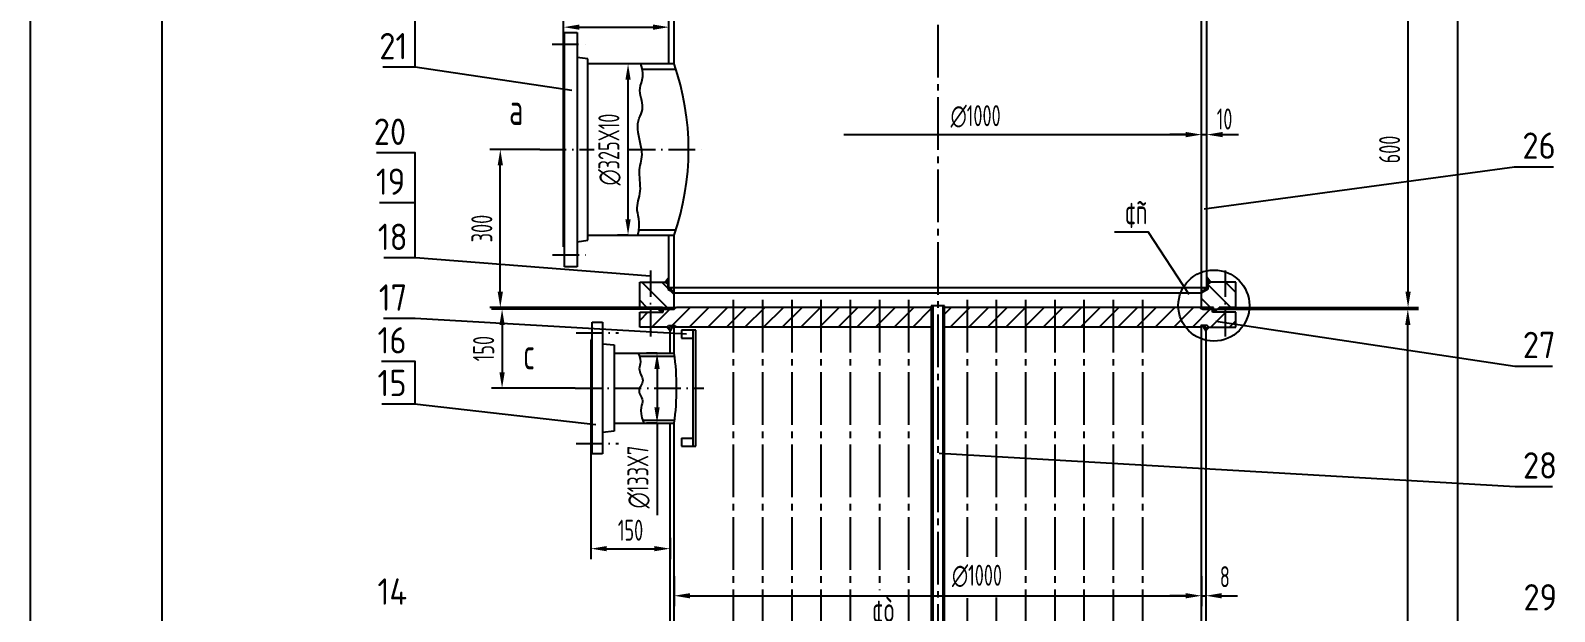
# Model space of a CAD drawing. Extents: x 100 to 6067, y 30 to 8440.
# Drawn here: x 100 to 2991, y 5696 to 6799 of the extents above; entities that cross this region are included whole.
import ezdxf
from ezdxf.enums import TextEntityAlignment as Align

# ---------------------------------------------------------------- set-up
doc = ezdxf.new("R2010")
doc.units = 0
doc.header["$LTSCALE"] = 10
doc.linetypes.add('GEN7', pattern=[13.75, 10, -1.25, 1.25, -1.25])
doc.linetypes.add('GEN7A', pattern=[7.5, 5, -1.25, 0, -1.25])
doc.layers.get('0').update_dxf_attribs({"linetype": 'CONTINUOUS'})
doc.layers.get('DEFPOINTS').update_dxf_attribs({"linetype": 'CONTINUOUS'})
for name, color, linetype in [('4', 3, 'CONTINUOUS'), ('5', 3, 'CONTINUOUS'), ('6', 2, 'CONTINUOUS'), ('7', 4, 'GEN7'), ('7A', 4, 'GEN7A'), ('8', 1, 'CONTINUOUS'), ('TILE1', 5, 'CONTINUOUS')]:
    doc.layers.add(name, color=color, linetype=linetype)
doc.styles.add('HZ', font='geniso', dxfattribs={"width": 0.7, "bigfont": 'hztxt'})
doc.styles.get("Standard").update_dxf_attribs({"font": 'geniso.shx', "bigfont": 'hztxt.shx'})
doc.dimstyles.new('GEN-ISO', dxfattribs={"dimscale": 10, "dimtxt": 4, "dimasz": 3, "dimexe": 2, "dimexo": 0, "dimgap": 1.5, "dimtad": 3, "dimzin": 1, "dimtxsty": 'HZ', "dimcen": 0, "dimclrd": 256, "dimclre": 256, "dimclrt": 2, "dimazin": 3, "dimtp": 0.1, "dimtm": 0.1, "dimtfac": 0.71, "dimtdec": 3, "dimtofl": 0, "dimtmove": 0, "dimatfit": 3, "dimtzin": 0})

# ---------------------------------------------------------------- blocks, each defined once
blk = doc.blocks.new('GENPOS13')
at = {"color": 0}
blk.add_attdef('1GENPOS', (0, 0), '', height=1, dxfattribs=at)
at = {"color": 0, "flags": 1}
for tag, p in [('2GENPOS', (0, -1.5)), ('3GENPOS', (0, -3)), ('4GENPOS', (0, -4.5)), ('5GENPOS', (0, -6)), ('6GENPOS', (0, -7.5)), ('7GENPOS', (0, -9)), ('8GENPOS', (0, -10.5)), ('10GENPOS', (0, -13.5)), ('11GENPOS', (0, -15)), ('9GENPOS', (0, -12)), ('12GENPOS', (0, -16.5)), ('13GENPOS', (0, -18)), ('14GENPOS', (0, -19.5)), ('15GENPOS', (0, -21)), ('16GENPOS', (0, -22.5)), ('17GENPOS', (0, -24)), ('18GENPOS', (0, -25.5)), ('19GENPOS', (0, -27)), ('20GENPOS', (0, -28.5)), ('21GENPOS', (0, -30)), ('22GENPOS', (0, -31.5)), ('23GENPOS', (0, -33)), ('0GENPOS', (0, -34.5))]:
    blk.add_attdef(tag, p, '', height=1, dxfattribs=at)
blk = doc.blocks.new('GB-A1S')
blk.add_line((35, 13), (35, 834))
at = {"layer": 'TILE1'}
for q in [(10, 844), (10, 597)]:
    blk.add_line((10, 3), q, dxfattribs=at)
for tag, p in [('MAX', (604, 844)), ('RU', (594, 834)), ('INSERT', (594, 13))]:
    blk.add_attdef(tag, p, '', height=3.5)
blk = doc.blocks.new('*X196')
at = {"color": 0}
for p, q in [((7628.6, 6440.6), (7635.2, 6447.2)), ((7635.3, 6443.2), (7631.3, 6447.2)), ((7632.7, 6438.7), (7626.4, 6445))]:
    blk.add_line(p, q, dxfattribs=at)
blk = doc.blocks.new('*X197')
at = {"color": 0}
for p, q in [((7617.7, 6479.2), (7619.7, 6481.2)), ((7637.7, 6479), (7635.5, 6481.2))]:
    blk.add_line(p, q, dxfattribs=at)
blk = doc.blocks.new('*X198')
at = {"color": 0}
for p, q in [((7624.2, 6528.2), (7629.7, 6533.6)), ((7629.7, 6533.7), (7627.3, 6536)), ((7629.7, 6526.6), (7624.4, 6531.9)), ((7629.3, 6526.2), (7629.7, 6526.6))]:
    blk.add_line(p, q, dxfattribs=at)
blk = doc.blocks.new('*X199')
at = {"color": 0}
for p, q in [((7627.7, 6517.5), (7629.4, 6519.2)), ((7639.7, 6509.6), (7630, 6519.2)), ((7631.3, 6514.1), (7636.4, 6519.2)), ((7635.8, 6511.5), (7639.7, 6515.4)), ((7639.7, 6516.6), (7637.1, 6519.2))]:
    blk.add_line(p, q, dxfattribs=at)
blk = doc.blocks.new('*D200')
at = {"linetype": 'BYBLOCK'}
for p, q in [((7592.1, 6943.7), (7572.1, 6943.7)), ((7592.1, 6648.7), (7592.1, 6913.7)), ((7592.1, 6618.7), (7572.1, 6618.7))]:
    blk.add_line(p, q, dxfattribs=at)
for points in [[(7587.1, 6913.7), (7597.1, 6913.7), (7592.1, 6943.7)], [(7587.1, 6648.7), (7597.1, 6648.7), (7592.1, 6618.7)]]:
    blk.add_solid(points, dxfattribs=at)
at = {"layer": 'DEFPOINTS', "color": 0, "linetype": 'BYBLOCK'}
for p in [(7592.1, 6943.7), (7592.1, 6943.7), (7592.1, 6618.7)]:
    blk.add_point(p, dxfattribs=at)
at = {"color": 2, "linetype": 'BYBLOCK', "insert": (7557.1, 6781.2), "char_height": 40, "attachment_point": 5, "rotation": 90, "style": 'HZ'}
blk.add_mtext('∅325X10', dxfattribs=at)
blk = doc.blocks.new('*D202')
at = {"linetype": 'BYBLOCK'}
for p, q in [((1150.9, 6256.7), (1150.9, 6199.6)), ((2150.9, 6256.7), (2150.9, 6199.6)), ((1180.9, 6219.6), (2120.9, 6219.6))]:
    blk.add_line(p, q, dxfattribs=at)
for points in [[(1180.9, 6224.6), (1180.9, 6214.6), (1150.9, 6219.6)], [(2120.9, 6224.6), (2120.9, 6214.6), (2150.9, 6219.6)]]:
    blk.add_solid(points, dxfattribs=at)
at = {"layer": 'DEFPOINTS', "color": 0, "linetype": 'BYBLOCK'}
for p in [(1150.9, 6256.7), (2150.9, 6256.7), (2150.9, 6219.6)]:
    blk.add_point(p, dxfattribs=at)
at = {"color": 2, "linetype": 'BYBLOCK', "insert": (1725.1, 6257.2), "char_height": 40, "attachment_point": 5, "style": 'HZ'}
blk.add_mtext('∅1000', dxfattribs=at)
blk = doc.blocks.new('*D203')
at = {"linetype": 'BYBLOCK'}
for p, q in [((2150.9, 6256.7), (2150.9, 6199.6)), ((2158.9, 6256.7), (2158.9, 6199.6)), ((2120.9, 6219.6), (2090.9, 6219.6)), ((2150.9, 6219.6), (2158.9, 6219.6)), ((2188.9, 6219.6), (2218.9, 6219.6))]:
    blk.add_line(p, q, dxfattribs=at)
for points in [[(2120.9, 6224.6), (2120.9, 6214.6), (2150.9, 6219.6)], [(2188.9, 6224.6), (2188.9, 6214.6), (2158.9, 6219.6)]]:
    blk.add_solid(points, dxfattribs=at)
at = {"layer": 'DEFPOINTS', "color": 0, "linetype": 'BYBLOCK'}
for p in [(2150.9, 6256.7), (2158.9, 6256.7), (2158.9, 6219.6)]:
    blk.add_point(p, dxfattribs=at)
at = {"color": 2, "linetype": 'BYBLOCK', "insert": (2195.2, 6255.8), "char_height": 40, "attachment_point": 5, "style": 'HZ'}
blk.add_mtext('8', dxfattribs=at)
blk = doc.blocks.new('*D204')
at = {"linetype": 'BYBLOCK'}
for p, q in [((2150.9, 7095.1), (2150.9, 7115.1)), ((1472.3, 7095.1), (2120.9, 7095.1))]:
    blk.add_line(p, q, dxfattribs=at)
blk.add_solid([(2120.9, 7100.1), (2120.9, 7090.1), (2150.9, 7095.1)], dxfattribs=at)
at = {"layer": 'DEFPOINTS', "color": 0, "linetype": 'BYBLOCK'}
for p in [(1472.3, 7095.1), (2150.9, 7095.1), (2150.9, 7095.1)]:
    blk.add_point(p, dxfattribs=at)
at = {"color": 2, "linetype": 'BYBLOCK', "insert": (1722.5, 7129.7), "char_height": 40, "attachment_point": 5, "style": 'HZ'}
blk.add_mtext('∅1000', dxfattribs=at)
blk = doc.blocks.new('_NONE')
at = {"color": 0, "linetype": 'BYBLOCK'}
blk.add_circle((0, 0), 0.25, dxfattribs=at)
blk = doc.blocks.new('*D205')
at = {"linetype": 'BYBLOCK'}
for p, q in [((2150.9, 7248.8), (2150.9, 7268.8)), ((2160.9, 7248.8), (2160.9, 7268.8)), ((2120.9, 7248.8), (2090.9, 7248.8)), ((2150.9, 7248.8), (2160.9, 7248.8)), ((2190.9, 7248.8), (2220.9, 7248.8))]:
    blk.add_line(p, q, dxfattribs=at)
for points in [[(2120.9, 7253.8), (2120.9, 7243.8), (2150.9, 7248.8)], [(2190.9, 7253.8), (2190.9, 7243.8), (2160.9, 7248.8)]]:
    blk.add_solid(points, dxfattribs=at)
at = {"layer": 'DEFPOINTS', "color": 0, "linetype": 'BYBLOCK'}
for p in [(2150.9, 7248.8), (2160.9, 7248.8), (2160.9, 7248.8)]:
    blk.add_point(p, dxfattribs=at)
at = {"color": 2, "linetype": 'BYBLOCK', "insert": (2194.6, 7278.4), "char_height": 40, "attachment_point": 5, "style": 'HZ'}
blk.add_mtext('10', dxfattribs=at)
blk = doc.blocks.new('*D213')
at = {"linetype": 'BYBLOCK'}
for p, q in [((1183.4, 6680.3), (1163.4, 6680.3)), ((1183.4, 6650.3), (1183.4, 6577.3)), ((1183.4, 6547.3), (1163.4, 6547.3)), ((1183.4, 6547.3), (1183.4, 6372.5))]:
    blk.add_line(p, q, dxfattribs=at)
for points in [[(1178.4, 6650.3), (1188.4, 6650.3), (1183.4, 6680.3)], [(1178.4, 6577.3), (1188.4, 6577.3), (1183.4, 6547.3)]]:
    blk.add_solid(points, dxfattribs=at)
at = {"layer": 'DEFPOINTS', "color": 0, "linetype": 'BYBLOCK'}
for p in [(1183.4, 6680.3), (1183.4, 6547.3), (1183.4, 6547.3)]:
    blk.add_point(p, dxfattribs=at)
at = {"color": 2, "linetype": 'BYBLOCK', "insert": (1148.4, 6444.9), "char_height": 40, "attachment_point": 5, "rotation": 90, "style": 'HZ'}
blk.add_mtext('∅133X7', dxfattribs=at)
blk = doc.blocks.new('*D216')
at = {"linetype": 'BYBLOCK'}
for p, q in [((992.9, 6521.8), (992.9, 6289)), ((1022.9, 6309), (1112.9, 6309)), ((1142.9, 6329.4), (1142.9, 6289))]:
    blk.add_line(p, q, dxfattribs=at)
for points in [[(1022.9, 6314), (1022.9, 6304), (992.9, 6309)], [(1112.9, 6314), (1112.9, 6304), (1142.9, 6309)]]:
    blk.add_solid(points, dxfattribs=at)
at = {"layer": 'DEFPOINTS', "color": 0, "linetype": 'BYBLOCK'}
for p in [(992.9, 6521.8), (1142.9, 6329.4), (1142.9, 6309)]:
    blk.add_point(p, dxfattribs=at)
at = {"color": 2, "linetype": 'BYBLOCK', "insert": (1067.9, 6344), "char_height": 40, "attachment_point": 5, "style": 'HZ'}
blk.add_mtext('150', dxfattribs=at)
blk = doc.blocks.new('*D217')
at = {"linetype": 'BYBLOCK'}
for p, q in [((1129.9, 6763.8), (804.3, 6763.8)), ((824.3, 6733.8), (824.3, 6643.8)), ((962.9, 6613.8), (804.3, 6613.8))]:
    blk.add_line(p, q, dxfattribs=at)
for points in [[(819.3, 6733.8), (829.3, 6733.8), (824.3, 6763.8)], [(819.3, 6643.8), (829.3, 6643.8), (824.3, 6613.8)]]:
    blk.add_solid(points, dxfattribs=at)
at = {"layer": 'DEFPOINTS', "color": 0, "linetype": 'BYBLOCK'}
for p in [(1129.9, 6763.8), (824.3, 6613.8), (962.9, 6613.8)]:
    blk.add_point(p, dxfattribs=at)
at = {"color": 2, "linetype": 'BYBLOCK', "insert": (789.3, 6688.8), "char_height": 40, "attachment_point": 5, "rotation": 90, "style": 'HZ'}
blk.add_mtext('150', dxfattribs=at)
blk = doc.blocks.new('*D218')
at = {"linetype": 'BYBLOCK'}
for p, q in [((895.9, 7066.8), (800.9, 7066.8)), ((820.9, 6796.8), (820.9, 7036.8)), ((1128.4, 6766.8), (800.9, 6766.8))]:
    blk.add_line(p, q, dxfattribs=at)
for points in [[(815.9, 7036.8), (825.9, 7036.8), (820.9, 7066.8)], [(815.9, 6796.8), (825.9, 6796.8), (820.9, 6766.8)]]:
    blk.add_solid(points, dxfattribs=at)
at = {"layer": 'DEFPOINTS', "color": 0, "linetype": 'BYBLOCK'}
for p in [(820.9, 7066.8), (895.9, 7066.8), (1128.4, 6766.8)]:
    blk.add_point(p, dxfattribs=at)
at = {"color": 2, "linetype": 'BYBLOCK', "insert": (785.9, 6916.8), "char_height": 40, "attachment_point": 5, "rotation": 90, "style": 'HZ'}
blk.add_mtext('300', dxfattribs=at)
blk = doc.blocks.new('*D221')
at = {"linetype": 'BYBLOCK'}
for p, q in [((2171.9, 6763.8), (2562.2, 6763.8)), ((2542.2, 4805.8), (2542.2, 6733.8)), ((2500.8, 4775.8), (2562.2, 4775.8))]:
    blk.add_line(p, q, dxfattribs=at)
for points in [[(2537.2, 6733.8), (2547.2, 6733.8), (2542.2, 6763.8)], [(2537.2, 4805.8), (2547.2, 4805.8), (2542.2, 4775.8)]]:
    blk.add_solid(points, dxfattribs=at)
at = {"layer": 'DEFPOINTS', "color": 0, "linetype": 'BYBLOCK'}
for p in [(2171.9, 6763.8), (2542.2, 6763.8), (2500.8, 4775.8)]:
    blk.add_point(p, dxfattribs=at)
at = {"color": 2, "linetype": 'BYBLOCK', "insert": (2507.2, 5769.8), "char_height": 40, "attachment_point": 5, "rotation": 90, "style": 'HZ'}
blk.add_mtext('1988', dxfattribs=at)
blk = doc.blocks.new('*D222')
at = {"linetype": 'BYBLOCK'}
for p, q in [((2215.9, 7366.8), (2562.7, 7366.8)), ((2542.7, 6796.8), (2542.7, 7336.8)), ((2215.9, 6766.8), (2562.7, 6766.8))]:
    blk.add_line(p, q, dxfattribs=at)
for points in [[(2537.7, 7336.8), (2547.7, 7336.8), (2542.7, 7366.8)], [(2537.7, 6796.8), (2547.7, 6796.8), (2542.7, 6766.8)]]:
    blk.add_solid(points, dxfattribs=at)
at = {"layer": 'DEFPOINTS', "color": 0, "linetype": 'BYBLOCK'}
for p in [(2215.9, 7366.8), (2542.7, 7366.8), (2215.9, 6766.8)]:
    blk.add_point(p, dxfattribs=at)
at = {"color": 2, "linetype": 'BYBLOCK', "insert": (2507.7, 7066.8), "char_height": 40, "attachment_point": 5, "rotation": 90, "style": 'HZ'}
blk.add_mtext('600', dxfattribs=at)
blk = doc.blocks.new('*D223')
at = {"linetype": 'BYBLOCK'}
for p, q in [((1821.1, 7036.4), (2826.9, 7036.4)), ((2806.9, 7006.4), (2806.9, 3821.4)), ((2167.9, 3791.4), (2826.9, 3791.4))]:
    blk.add_line(p, q, dxfattribs=at)
for points in [[(2801.9, 7006.4), (2811.9, 7006.4), (2806.9, 7036.4)], [(2801.9, 3821.4), (2811.9, 3821.4), (2806.9, 3791.4)]]:
    blk.add_solid(points, dxfattribs=at)
at = {"layer": 'DEFPOINTS', "color": 0, "linetype": 'BYBLOCK'}
for p in [(1821.1, 7036.4), (2167.9, 3791.4), (2806.9, 3791.4)]:
    blk.add_point(p, dxfattribs=at)
at = {"color": 2, "linetype": 'BYBLOCK', "insert": (2771.9, 5413.9), "char_height": 40, "attachment_point": 5, "rotation": 90, "style": 'HZ'}
blk.add_mtext('¡«3250', dxfattribs=at)
blk = doc.blocks.new('*X226')
at = {"color": 0}
for p, q in [((1137.3, 6766.8), (1089.3, 6814.8)), ((1138.9, 6803.4), (1127.5, 6814.8)), ((1150.9, 6791.4), (1142.6, 6799.6)), ((1099.1, 6766.8), (1085.9, 6780))]:
    blk.add_line(p, q, dxfattribs=at)
blk = doc.blocks.new('*X227')
at = {"color": 0}
for p, q in [((2206.4, 6766.8), (2162.9, 6810.3)), ((2215.9, 6795.5), (2196.6, 6814.8)), ((2168.2, 6766.8), (2150.9, 6784.1)), ((2174.2, 6760.8), (2173.4, 6761.6))]:
    blk.add_line(p, q, dxfattribs=at)
blk = doc.blocks.new('*X228')
at = {"color": 0}
for p, q in [((1146.6, 6732.8), (1181.6, 6767.8)), ((1179, 6729.8), (1217, 6767.8)), ((1214.3, 6729.8), (1252.3, 6767.8)), ((1249.7, 6729.8), (1287.7, 6767.8)), ((1285, 6729.8), (1323, 6767.8)), ((1320.4, 6729.8), (1358.4, 6767.8)), ((1355.8, 6729.8), (1393.8, 6767.8)), ((1391.1, 6729.8), (1429.1, 6767.8)), ((1426.5, 6729.8), (1464.5, 6767.8)), ((1461.8, 6729.8), (1499.8, 6767.8)), ((1497.2, 6729.8), (1535.2, 6767.8)), ((1532.5, 6729.8), (1570.5, 6767.8)), ((1567.9, 6729.8), (1605.9, 6767.8)), ((1603.2, 6729.8), (1638.4, 6764.9)), ((1085.9, 6742.7), (1100.9, 6757.8)), ((1108.3, 6729.8), (1142.3, 6763.8))]:
    blk.add_line(p, q, dxfattribs=at)
blk = doc.blocks.new('*X229')
at = {"color": 0}
for p, q in [((1663.4, 6754.5), (1676.6, 6767.8)), ((1674, 6729.8), (1712, 6767.8)), ((1709.3, 6729.8), (1747.3, 6767.8)), ((1744.7, 6729.8), (1782.7, 6767.8)), ((1780, 6729.8), (1818, 6767.8)), ((1815.4, 6729.8), (1853.4, 6767.8)), ((1850.7, 6729.8), (1888.7, 6767.8)), ((1886.1, 6729.8), (1924.1, 6767.8)), ((1921.4, 6729.8), (1959.4, 6767.8)), ((1956.8, 6729.8), (1994.8, 6767.8)), ((1992.2, 6729.8), (2030.2, 6767.8)), ((2027.5, 6729.8), (2065.5, 6767.8)), ((2062.9, 6729.8), (2100.9, 6767.8)), ((2098.2, 6729.8), (2136.2, 6767.8)), ((2133.6, 6729.8), (2167.6, 6763.8)), ((2168.9, 6729.8), (2196.9, 6757.8)), ((2204.3, 6729.8), (2215.9, 6741.4))]:
    blk.add_line(p, q, dxfattribs=at)
blk = doc.blocks.new('*D240')
at = {"linetype": 'BYBLOCK'}
for p, q in [((1006, 7251.8), (1006, 7319.1)), ((1206, 7276.5), (1206, 7319.1)), ((1036, 7299.1), (1176, 7299.1))]:
    blk.add_line(p, q, dxfattribs=at)
for points in [[(1036, 7304.1), (1036, 7294.1), (1006, 7299.1)], [(1176, 7304.1), (1176, 7294.1), (1206, 7299.1)]]:
    blk.add_solid(points, dxfattribs=at)
at = {"layer": 'DEFPOINTS', "color": 0, "linetype": 'BYBLOCK'}
for p in [(1206, 7299.1), (1206, 7276.5), (1006, 7251.8)]:
    blk.add_point(p, dxfattribs=at)
at = {"color": 2, "linetype": 'BYBLOCK', "insert": (1106, 7334.1), "char_height": 40, "attachment_point": 5, "style": 'HZ'}
blk.add_mtext('200', dxfattribs=at)

msp = doc.modelspace()

# ---------------------------------------------------------------- linework, layer by layer
for p, q in [((1321.0619, 6735.8842), (1321.0619, 6873.3842)), ((2321.0619, 6273.3842), (2321.0619, 6873.3842)), ((1311.0619, 6735.8842), (1311.0619, 6835.3842)), ((2331.0619, 6311.3842), (2331.0619, 6835.3842)), ((1113.0619, 6795.8842), (1137.0619, 6795.8842)), ((1113.0619, 6350.8842), (1113.0619, 6795.8842)), ((1137.0619, 6795.8842), (1137.0619, 6350.8842)), ((1111.0619, 6388.3842), (1111.0619, 6758.3842)), ((1113.0619, 6758.3842), (1111.0619, 6758.3842)), ((1157.0619, 6745.3842), (1137.0619, 6748.3842)), ((1157.0619, 6401.3842), (1157.0619, 6745.3842)), ((1321.0619, 6735.8842), (1157.0619, 6735.8842)), ((1260.5439, 6725.8842), (1322.8818, 6725.8842)), ((1253.8797, 6420.8842), (1322.8818, 6420.8842)), ((1113.0619, 6388.3842), (1111.0619, 6388.3842)), ((1137.0619, 6398.3842), (1157.0619, 6401.3842)), ((1157.0619, 6410.8842), (1321.0619, 6410.8842)), ((1311.0619, 6311.3842), (1311.0619, 6410.8842)), ((1321.0619, 6273.3842), (1321.0619, 6410.8842)), ((1137.0619, 6350.8842), (1113.0619, 6350.8842)), ((1303.8658, 6321.3842), (1311.0619, 6331.3842)), ((2338.2581, 6321.3842), (2331.0619, 6331.3842)), ((1256.0619, 6273.3842), (1256.0619, 6321.3842)), ((1256.0619, 6321.3842), (1303.8658, 6321.3842)), ((1309.0619, 6318.3842), (1303.8658, 6321.3842)), ((1309.0619, 6318.3842), (1309.0619, 6308.3842)), ((1311.0619, 6318.3842), (1309.0619, 6318.3842)), ((1309.0619, 6311.3842), (2333.0619, 6311.3842)), ((1309.0619, 6308.3842), (1321.0619, 6301.456)), ((2333.0619, 6308.3842), (2321.0619, 6301.456)), ((2331.0619, 6318.3842), (2333.0619, 6318.3842)), ((2333.0619, 6318.3842), (2338.2581, 6321.3842)), ((2333.0619, 6318.3842), (2333.0619, 6308.3842)), ((2386.0619, 6321.3842), (2338.2581, 6321.3842)), ((2386.0619, 6273.3842), (2386.0619, 6321.3842)), ((1256.0619, 6273.3842), (1287.5619, 6273.3842)), ((1293.5619, 6267.3842), (1287.5619, 6273.3842)), ((1298.5619, 6267.3842), (1298.5619, 6273.3842)), ((1298.5619, 6273.3842), (1324.0619, 6273.3842)), ((1321.0619, 6301.456), (2321.0619, 6301.456)), ((1321.0619, 6270.3842), (1325.0619, 6274.3842)), ((1325.0619, 6274.3842), (1808.5619, 6274.3842)), ((1833.5619, 6276.3842), (1808.5619, 6276.3842)), ((1808.5619, 6276.3842), (1808.5619, 4276.3842)), ((1811.5619, 6276.3842), (1811.5619, 4276.3842)), ((1830.5619, 6276.3842), (1830.5619, 4276.3842)), ((1833.5619, 4276.3842), (1833.5619, 6276.3842)), ((1833.5619, 6274.3842), (2317.0619, 6274.3842)), ((2321.0619, 6270.3842), (2317.0619, 6274.3842)), ((2343.5619, 6273.3842), (2318.0619, 6273.3842)), ((2343.5619, 6267.3842), (2343.5619, 6273.3842)), ((2348.5619, 6267.3842), (2354.5619, 6273.3842)), ((2386.0619, 6273.3842), (2354.5619, 6273.3842)), ((1165.0619, 6245.3842), (1185.0619, 6245.3842)), ((1165.0619, 5995.3842), (1165.0619, 6245.3842)), ((1185.0619, 6245.3842), (1185.0619, 5995.3842)), ((1256.0619, 6236.3842), (1256.0619, 6264.3842)), ((1256.0619, 6264.3842), (1300.0619, 6264.3842)), ((1300.0619, 6267.3842), (1293.5619, 6267.3842)), ((1300.0619, 6264.3842), (1300.0619, 6270.3842)), ((1300.0619, 6270.3842), (1321.0619, 6270.3842)), ((2342.0619, 6270.3842), (2321.0619, 6270.3842)), ((2342.0619, 6264.3842), (2342.0619, 6270.3842)), ((2342.0619, 6267.3842), (2348.5619, 6267.3842)), ((2386.0619, 6264.3842), (2342.0619, 6264.3842)), ((2386.0619, 6236.3842), (2386.0619, 6264.3842)), ((1307.0619, 6236.3842), (1256.0619, 6236.3842)), ((1307.0619, 6236.3842), (1310.0619, 6239.3842)), ((1307.0619, 6236.3842), (1313.0619, 6228.9919)), ((1310.0619, 6239.3842), (1322.5619, 6239.3842)), ((1319.0619, 6239.3842), (1313.0619, 6228.9919)), ((1313.0619, 6186.8842), (1313.0619, 6228.9919)), ((1321.0619, 6186.8842), (1321.0619, 6239.3842)), ((1322.5619, 6239.3842), (1322.5619, 6236.3842)), ((1808.5619, 6236.3842), (1322.5619, 6236.3842)), ((1362.0619, 6230.3842), (1334.7719, 6230.3842)), ((1334.7719, 6230.3842), (1334.7719, 6215.3842)), ((1334.7719, 6215.3842), (1356.0619, 6215.3842)), ((1356.0619, 6230.3842), (1356.0619, 6010.3842)), ((1362.0619, 6010.3842), (1362.0619, 6230.3842)), ((2319.5619, 6236.3842), (1833.5619, 6236.3842)), ((2319.5619, 6239.3842), (2319.5619, 6236.3842)), ((2332.0619, 6239.3842), (2319.5619, 6239.3842)), ((2321.0619, 4313.3842), (2321.0619, 6239.3842)), ((2323.0619, 6239.3842), (2329.0619, 6228.9919)), ((2335.0619, 6236.3842), (2329.0619, 6228.9919)), ((2329.0619, 6228.9919), (2329.0619, 4476.8842)), ((2335.0619, 6236.3842), (2332.0619, 6239.3842)), ((2335.0619, 6236.3842), (2386.0619, 6236.3842)), ((1165.0619, 6212.3842), (1163.0619, 6212.3842)), ((1163.0619, 6212.3842), (1163.0619, 6028.3842)), ((1185.0619, 6204.3842), (1207.0619, 6202.3842)), ((1207.0619, 6202.3842), (1207.0619, 6038.3842)), ((1207.0619, 6186.8842), (1321.0619, 6186.8842)), ((1254.9523, 6180.8842), (1321.8302, 6180.8842)), ((1207.0619, 6053.8842), (1321.0619, 6053.8842)), ((1261.1597, 6059.8842), (1321.8302, 6059.8842)), ((1313.0619, 4323.7765), (1313.0619, 6053.8842)), ((1321.0619, 4313.3842), (1321.0619, 6053.8842)), ((1163.0619, 6028.3842), (1165.0619, 6028.3842)), ((1207.0619, 6038.3842), (1185.0619, 6036.3842)), ((1334.7719, 6025.3842), (1334.7719, 6010.3842)), ((1334.7719, 6025.3842), (1356.0619, 6025.3842)), ((1185.0619, 5995.3842), (1165.0619, 5995.3842)), ((1334.7719, 6010.3842), (1362.0619, 6010.3842))]:
    msp.add_line(p, q)
for points in [[(1299.0619, 6273.3842), (1319.0619, 6273.3842), (1319.0619, 6270.3842), (1299.0619, 6270.3842)], [(2343.0619, 6273.3842), (2323.0619, 6273.3842), (2323.0619, 6270.3842), (2343.0619, 6270.3842)]]:
    msp.add_lwpolyline(points, close=True)
for centre, start, end in [((848.2049, 6573.3842), 341.034425, 18.965575), ((825.5039, 6120.3842), 352.3570146, 7.6429854)]:
    msp.add_arc(centre, 500, start, end)
at = {"layer": '4'}
for p in [(2156.1181, 6416.8662), (2297.5582, 6297.9363)]:
    msp.add_line(p, (2220.1485, 6416.8662), dxfattribs=at)
for points in [[(1251.7506, 6410.8842), (1253.6354, 6418.8333), (1254.6974, 6427.7496), (1254.7024, 6435.4172), (1253.9931, 6442.0534), (1252.912, 6447.8755), (1251.8021, 6453.1007), (1251.0058, 6457.9464), (1250.7867, 6462.6014), (1251.0908, 6467.1404), (1251.7848, 6471.6099), (1252.7357, 6476.0563), (1253.8101, 6480.5258), (1254.8749, 6485.0649), (1255.7968, 6489.7198), (1256.4426, 6494.537), (1256.7176, 6499.544), (1256.6807, 6504.6929), (1256.4296, 6509.9171), (1256.0616, 6515.1501), (1255.6744, 6520.3251), (1255.3653, 6525.3755), (1255.2319, 6530.2347), (1255.3717, 6534.8361), (1255.8465, 6539.1419), (1256.5752, 6543.2304), (1257.4409, 6547.2089), (1258.3269, 6551.1844), (1259.1164, 6555.2642), (1259.6926, 6559.5556), (1259.9386, 6564.1656), (1259.7376, 6569.2015), (1259.0192, 6574.7318), (1257.8983, 6580.6696), (1256.5361, 6586.8894), (1255.0937, 6593.2656), (1253.7324, 6599.6728), (1252.6134, 6605.9853), (1251.8979, 6612.0776), (1251.7472, 6617.8242), (1252.2654, 6623.1329), (1253.3291, 6628.0457), (1254.7576, 6632.6379), (1256.3705, 6636.9848), (1257.9873, 6641.1617), (1259.4274, 6645.2439), (1260.5104, 6649.3069), (1261.0556, 6653.4258), (1260.945, 6657.6616), (1260.3097, 6662.0172), (1259.3433, 6666.4809), (1258.2394, 6671.0412), (1257.1914, 6675.6865), (1256.393, 6680.4052), (1256.0377, 6685.1857), (1256.319, 6690.0164), (1257.3293, 6694.9226), (1258.7562, 6700.077), (1260.1859, 6705.6892), (1261.2049, 6711.9687), (1261.3995, 6719.1251), (1260.3561, 6727.368), (1257.9499, 6735.8842)], [(1252.4259, 6186.8842), (1254.945, 6180.912), (1256.4324, 6175.1941), (1256.8297, 6170.4965), (1256.4932, 6166.6034), (1255.7788, 6163.2986), (1255.0427, 6160.3663), (1254.641, 6157.5903), (1254.8423, 6154.7938), (1255.5651, 6151.9557), (1256.6403, 6149.0943), (1257.899, 6146.2274), (1259.1721, 6143.3733), (1260.2908, 6140.55), (1261.0859, 6137.7756), (1261.3885, 6135.0682), (1261.0853, 6132.4405), (1260.286, 6129.8834), (1259.1559, 6127.3828), (1257.8604, 6124.9242), (1256.5649, 6122.4933), (1255.4348, 6120.0757), (1254.6354, 6117.6571), (1254.3322, 6115.2232), (1254.6339, 6112.7606), (1255.4222, 6110.2596), (1256.5224, 6107.7118), (1257.7596, 6105.1085), (1258.9591, 6102.4411), (1259.9459, 6099.7009), (1260.5453, 6096.8795), (1260.5824, 6093.9681), (1259.9777, 6090.911), (1259.0328, 6087.4636), (1258.1446, 6083.3341), (1257.71, 6078.2308), (1258.1258, 6071.862), (1259.7889, 6063.9358), (1263.0963, 6054.1604), (1263.2203, 6053.8842)]]:
    msp.add_lwpolyline(points, dxfattribs=at)
msp.add_circle((2344.5572, 6277.1611), 67.4781, dxfattribs=at)
at = {"layer": '5'}
for points in [[(829.7468, 6729.6836), (829.7468, 6823.1592), (824.2458, 6823.1592), (749.9732, 6823.1592)], [(1126.7611, 6685.4654), (829.7468, 6729.6836), (768.4771, 6729.6836)], [(829.3613, 6472.008), (829.3613, 6567.1674), (827.5645, 6567.1674), (756.2555, 6567.1674)], [(2326.3276, 6460.9118), (2914.7219, 6540.8242), (2988.4719, 6540.8242)], [(829.6199, 6367.6672), (829.6199, 6472.4024), (825.8086, 6472.4024), (762.2289, 6472.4024)], [(1275.4839, 6332.6589), (830.2544, 6367.6174), (770.2544, 6367.6174)], [(1344.0842, 6222.8619), (829.5692, 6252.3914), (769.5692, 6252.3914)], [(2348.2807, 6247.2288), (2915.5594, 6162.395), (2986.829, 6162.395)], [(829.812, 6089.5578), (829.812, 6171.2416), (828.3614, 6171.2416), (765.8811, 6171.2416)], [(1172.0378, 6050.7333), (828.351, 6090.1567), (766.2799, 6090.1567)], [(1823.7217, 5997.1755), (2915.8576, 5933.6813), (2987.1272, 5933.6813)]]:
    msp.add_lwpolyline(points, dxfattribs=at)
at = {"layer": '7'}
for p, q in [((1821.0619, 7085.2123), (1821.0619, 3759.5696)), ((1433.0825, 6288.172), (1433.0825, 4284.4038)), ((1488.5082, 6288.172), (1488.5082, 4284.4038)), ((1543.9338, 6288.172), (1543.9338, 4284.4038)), ((1599.3594, 6288.172), (1599.3594, 4284.4038)), ((1654.785, 6288.172), (1654.785, 4284.4038)), ((1710.2107, 6288.172), (1710.2107, 5737.1456)), ((1765.6363, 6288.172), (1765.6363, 4284.4038)), ((1876.4875, 6288.172), (1876.4875, 5800.165)), ((1931.9132, 6288.172), (1931.9132, 5799.9252)), ((1987.3388, 6288.172), (1987.3388, 4284.4038)), ((2042.7644, 6288.172), (2042.7644, 4284.4038)), ((2098.1901, 6288.172), (2098.1901, 4284.4038)), ((2153.6157, 6288.172), (2153.6157, 4284.4038)), ((2209.0413, 6288.172), (2209.0413, 4284.4038)), ((1876.4875, 5721.5022), (1876.4875, 4820.1869)), ((1931.9132, 5722.7013), (1931.9132, 4820.1869))]:
    msp.add_line(p, q, dxfattribs=at)
at = {"layer": '7A'}
for p, q in [((1089.4414, 6773.3842), (1154.6827, 6773.3842)), ((1066.1071, 6573.3842), (1169.3072, 6573.3842)), ((1235.3031, 6573.3842), (1384.4067, 6573.3842)), ((1090.4299, 6373.3842), (1154.1885, 6373.3842)), ((1276.0619, 6343.6986), (1276.0619, 6206.3842)), ((2366.0619, 6343.6986), (2366.0619, 6206.3842)), ((1135.0619, 6225.3842), (1215.0619, 6225.3842)), ((1133.0619, 6120.3842), (1377.4316, 6120.3842)), ((1135.0619, 6015.3842), (1215.0619, 6015.3842))]:
    msp.add_line(p, q, dxfattribs=at)

# ---------------------------------------------------------------- block references
at = {"xscale": 10, "yscale": 10, "zscale": 10}
msp.add_blockref('GB-A1S', (0, 0), dxfattribs=at)
at = {"layer": '6', "color": 7}
ref = msp.add_blockref('GENPOS13', (768.4771, 6744.6836), dxfattribs=dict(at, xscale=8, yscale=8, zscale=8))
ref.add_attrib('1GENPOS', '21', dxfattribs={"layer": '0', "color": 0, "height": 50}).set_placement((814.7468, 6744.6836), align=Align.RIGHT)
ref = msp.add_blockref('GENPOS13', (756.2555, 6582.1674), dxfattribs=dict(at, xscale=8, yscale=8, zscale=8))
ref.add_attrib('1GENPOS', '20', dxfattribs={"layer": '0', "color": 0, "height": 50}).set_placement((812.5645, 6582.1674), align=Align.RIGHT)
ref = msp.add_blockref('GENPOS13', (2929.7219, 6555.8242), dxfattribs=dict(at, xscale=8, yscale=8, zscale=8))
ref.add_attrib('1GENPOS', '26', (2929.7219, 6555.8242), dxfattribs={"layer": '0', "color": 0, "height": 50})
ref = msp.add_blockref('GENPOS13', (762.2289, 6487.4024), dxfattribs=dict(at, xscale=8, yscale=8, zscale=8))
ref.add_attrib('1GENPOS', '19', dxfattribs={"layer": '0', "color": 0, "height": 50}).set_placement((810.8086, 6487.4024), align=Align.RIGHT)
ref = msp.add_blockref('GENPOS13', (770.2544, 6382.6174), dxfattribs=dict(at, xscale=8, yscale=8, zscale=8))
ref.add_attrib('1GENPOS', '18', dxfattribs={"layer": '0', "color": 0, "height": 50}).set_placement((815.2544, 6382.6174), align=Align.RIGHT)
ref = msp.add_blockref('GENPOS13', (769.5692, 6267.3914), dxfattribs=dict(at, xscale=8, yscale=8, zscale=8))
ref.add_attrib('1GENPOS', '17', dxfattribs={"layer": '0', "color": 0, "height": 50}).set_placement((814.5692, 6267.3914), align=Align.RIGHT)
ref = msp.add_blockref('GENPOS13', (765.8811, 6186.2416), dxfattribs=dict(at, xscale=8, yscale=8, zscale=8))
ref.add_attrib('1GENPOS', '16', dxfattribs={"layer": '0', "color": 0, "height": 50}).set_placement((813.3614, 6186.2416), align=Align.RIGHT)
ref = msp.add_blockref('GENPOS13', (2930.5594, 6177.395), dxfattribs=dict(at, xscale=8, yscale=8, zscale=8))
ref.add_attrib('1GENPOS', '27', (2930.5594, 6177.395), dxfattribs={"layer": '0', "color": 0, "height": 50})
ref = msp.add_blockref('GENPOS13', (766.2799, 6105.1567), dxfattribs=dict(at, xscale=8, yscale=8, zscale=8))
ref.add_attrib('1GENPOS', '15', dxfattribs={"layer": '0', "color": 0, "height": 50}).set_placement((813.351, 6105.1567), align=Align.RIGHT)
ref = msp.add_blockref('GENPOS13', (2930.8576, 5948.6813), dxfattribs=dict(at, xscale=8, yscale=8, zscale=8))
ref.add_attrib('1GENPOS', '28', (2930.8576, 5948.6813), dxfattribs={"layer": '0', "color": 0, "height": 50})
ref = msp.add_blockref('GENPOS13', (764.5057, 5709.1595), dxfattribs=dict(at, xscale=8, yscale=8, zscale=8))
ref.add_attrib('1GENPOS', '14', dxfattribs={"layer": '0', "color": 0, "height": 50}).set_placement((814.5057, 5709.1595), align=Align.RIGHT)
ref = msp.add_blockref('GENPOS13', (2931.7234, 5698.3142), dxfattribs=dict(at, xscale=8, yscale=8, zscale=8))
ref.add_attrib('1GENPOS', '29', (2931.7234, 5698.3142), dxfattribs={"layer": '0', "color": 0, "height": 50})
at = {"layer": '8'}
for name, p in [('*X226', (170.192, -493.3831)), ('*X198', (-6318.5909, -207.8298)), ('*X199', (-6318.5909, -207.8298)), ('*X227', (170.192, -493.3831)), ('*X228', (170.192, -493.3831)), ('*X197', (-6318.5909, -207.8298)), ('*X229', (170.192, -493.3831)), ('*X196', (-6318.5909, -207.8298))]:
    msp.add_blockref(name, p, dxfattribs=at)
at = {"layer": '8', "xscale": -1}
for name in ['*X199', '*X198', '*X197', '*X196']:
    msp.add_blockref(name, (9960.7147, -207.8298), dxfattribs=at)

# ---------------------------------------------------------------- texts
at = {"layer": '6', "style": 'HZ', "width": 0.7}
for s, height, p in [('a', 60, (1007.9573, 6620.1876)), ('¢ñ', 48, (2175.5774, 6431.4645)), ('c', 60, (1034.5344, 6155.9008)), ('¢ò', 48, (1696.3858, 5676.2615))]:
    msp.add_text(s, height=height, dxfattribs=at).set_placement(p)

# ---------------------------------------------------------------- dimensions: what is measured, and where the dimension line sits
at = {"layer": '5'}
dim = msp.add_linear_dim(base=(2806.9423, 3791.3842), p1=(1821.0619, 7036.3842), p2=(2167.9223, 3791.3842), angle=90, text='¡«3250', dimstyle='GEN-ISO', override={"dimdec": 0, "dimaunit": 1}, dxfattribs=at)
dim.commit()
dim.dimension.update_dxf_attribs({"geometry": '*D223', "text_midpoint": (2771.9423, 5413.8842)})
for base, p1, p2, picture, middle, set_off in [((1311.0619, 6805.7298), (1111.0619, 6758.3842), (1311.0619, 6783.0719), '*D240', (1211.0619, 6840.7298), (105.0179, -493.3831)), ((1313.0619, 5815.6219), (1163.0619, 6028.3842), (1313.0619, 5835.9902), '*D216', (1238.0619, 5850.6219), (170.192, -493.3831))]:
    dim = msp.add_linear_dim(base=base, p1=p1, p2=p2, dimstyle='GEN-ISO', override={"dimdec": 0, "dimaunit": 1}, dxfattribs=at)
    dim.commit()
    dim.dimension.update_dxf_attribs({"geometry": picture, "text_midpoint": middle, "insert": set_off})
for base, p1, p2, picture, middle in [((2712.8899, 6873.3842), (2386.0619, 6273.3842), (2386.0619, 6873.3842), '*D222', (2677.8899, 6573.3842)), ((991.0619, 6573.3842), (1298.5619, 6273.3842), (1066.1071, 6573.3842), '*D218', (956.0619, 6423.3842)), ((994.5018, 6120.3842), (1300.0619, 6270.3842), (1133.0619, 6120.3842), '*D217', (959.5018, 6195.3842)), ((2712.4197, 6270.3842), (2671.0351, 4282.3842), (2342.0619, 6270.3842), '*D221', (2677.4197, 5276.3842))]:
    dim = msp.add_linear_dim(base=base, p1=p1, p2=p2, angle=90, dimstyle='GEN-ISO', override={"dimdec": 0, "dimaunit": 1}, dxfattribs=at)
    dim.commit()
    dim.dimension.update_dxf_attribs({"geometry": picture, "text_midpoint": middle, "insert": (170.192, -493.3831)})
for base, p1, p2, text, picture, middle, set_off in [((1233.3967, 6735.8842), (1233.3967, 6410.8842), (1233.3967, 6735.8842), '%%c<>X10', '*D200', (1198.3967, 6573.3842), (-6358.678, -207.8298)), ((1288.4671, 6053.8842), (1288.4671, 6186.8842), (1288.4671, 6053.8842), '%%c<>X7', '*D213', (1253.4671, 5951.4842), (105.0179, -493.3831))]:
    dim = msp.add_linear_dim(base=base, p1=p1, p2=p2, angle=90, text=text, dimstyle='GEN-ISO', override={"dimdec": 0, "dimaunit": 1}, dxfattribs=at)
    dim.commit()
    dim.dimension.update_dxf_attribs({"geometry": picture, "text_midpoint": middle, "insert": set_off})
for base, p1, p2, text, override, picture, middle in [((2321.0619, 6601.708), (1642.516, 6601.708), (2321.0619, 6601.708), '%%c1000', {"dimdec": 0, "dimlfac": 2, "dimblk1": 'NONE', "dimsah": 1, "dimse1": 1, "dimaunit": 1, "dimtix": 1}, '*D204', (1892.6531, 6601.2902)), ((2321.0619, 5726.1972), (1321.0619, 5763.278), (2321.0619, 5763.278), '%%c<>', {"dimdec": 0, "dimaunit": 1, "dimtix": 1}, '*D202', (1895.2567, 5728.8018))]:
    dim = msp.add_linear_dim(base=base, p1=p1, p2=p2, text=text, dimstyle='GEN-ISO', override=override, dxfattribs=at)
    dim.commit()
    dim.dimension.update_dxf_attribs({"geometry": picture, "text_midpoint": middle, "dimtype": 160, "insert": (170.192, -493.3831)})
for base, p1, p2, picture, middle, set_off in [((2331.0619, 6601.708), (2321.0619, 6601.708), (2331.0619, 6601.708), '*D205', (2364.783, 6596.3613), (170.192, -647.0594)), ((2329.0619, 5726.1972), (2321.0619, 5763.278), (2329.0619, 5763.278), '*D203', (2365.3743, 5727.4632), (170.192, -493.3831))]:
    dim = msp.add_linear_dim(base=base, p1=p1, p2=p2, dimstyle='GEN-ISO', override={"dimdec": 0, "dimaunit": 1, "dimtix": 1}, dxfattribs=at)
    dim.commit()
    dim.dimension.update_dxf_attribs({"geometry": picture, "text_midpoint": middle, "dimtype": 160, "insert": set_off})

doc.saveas('drawing.dxf')
